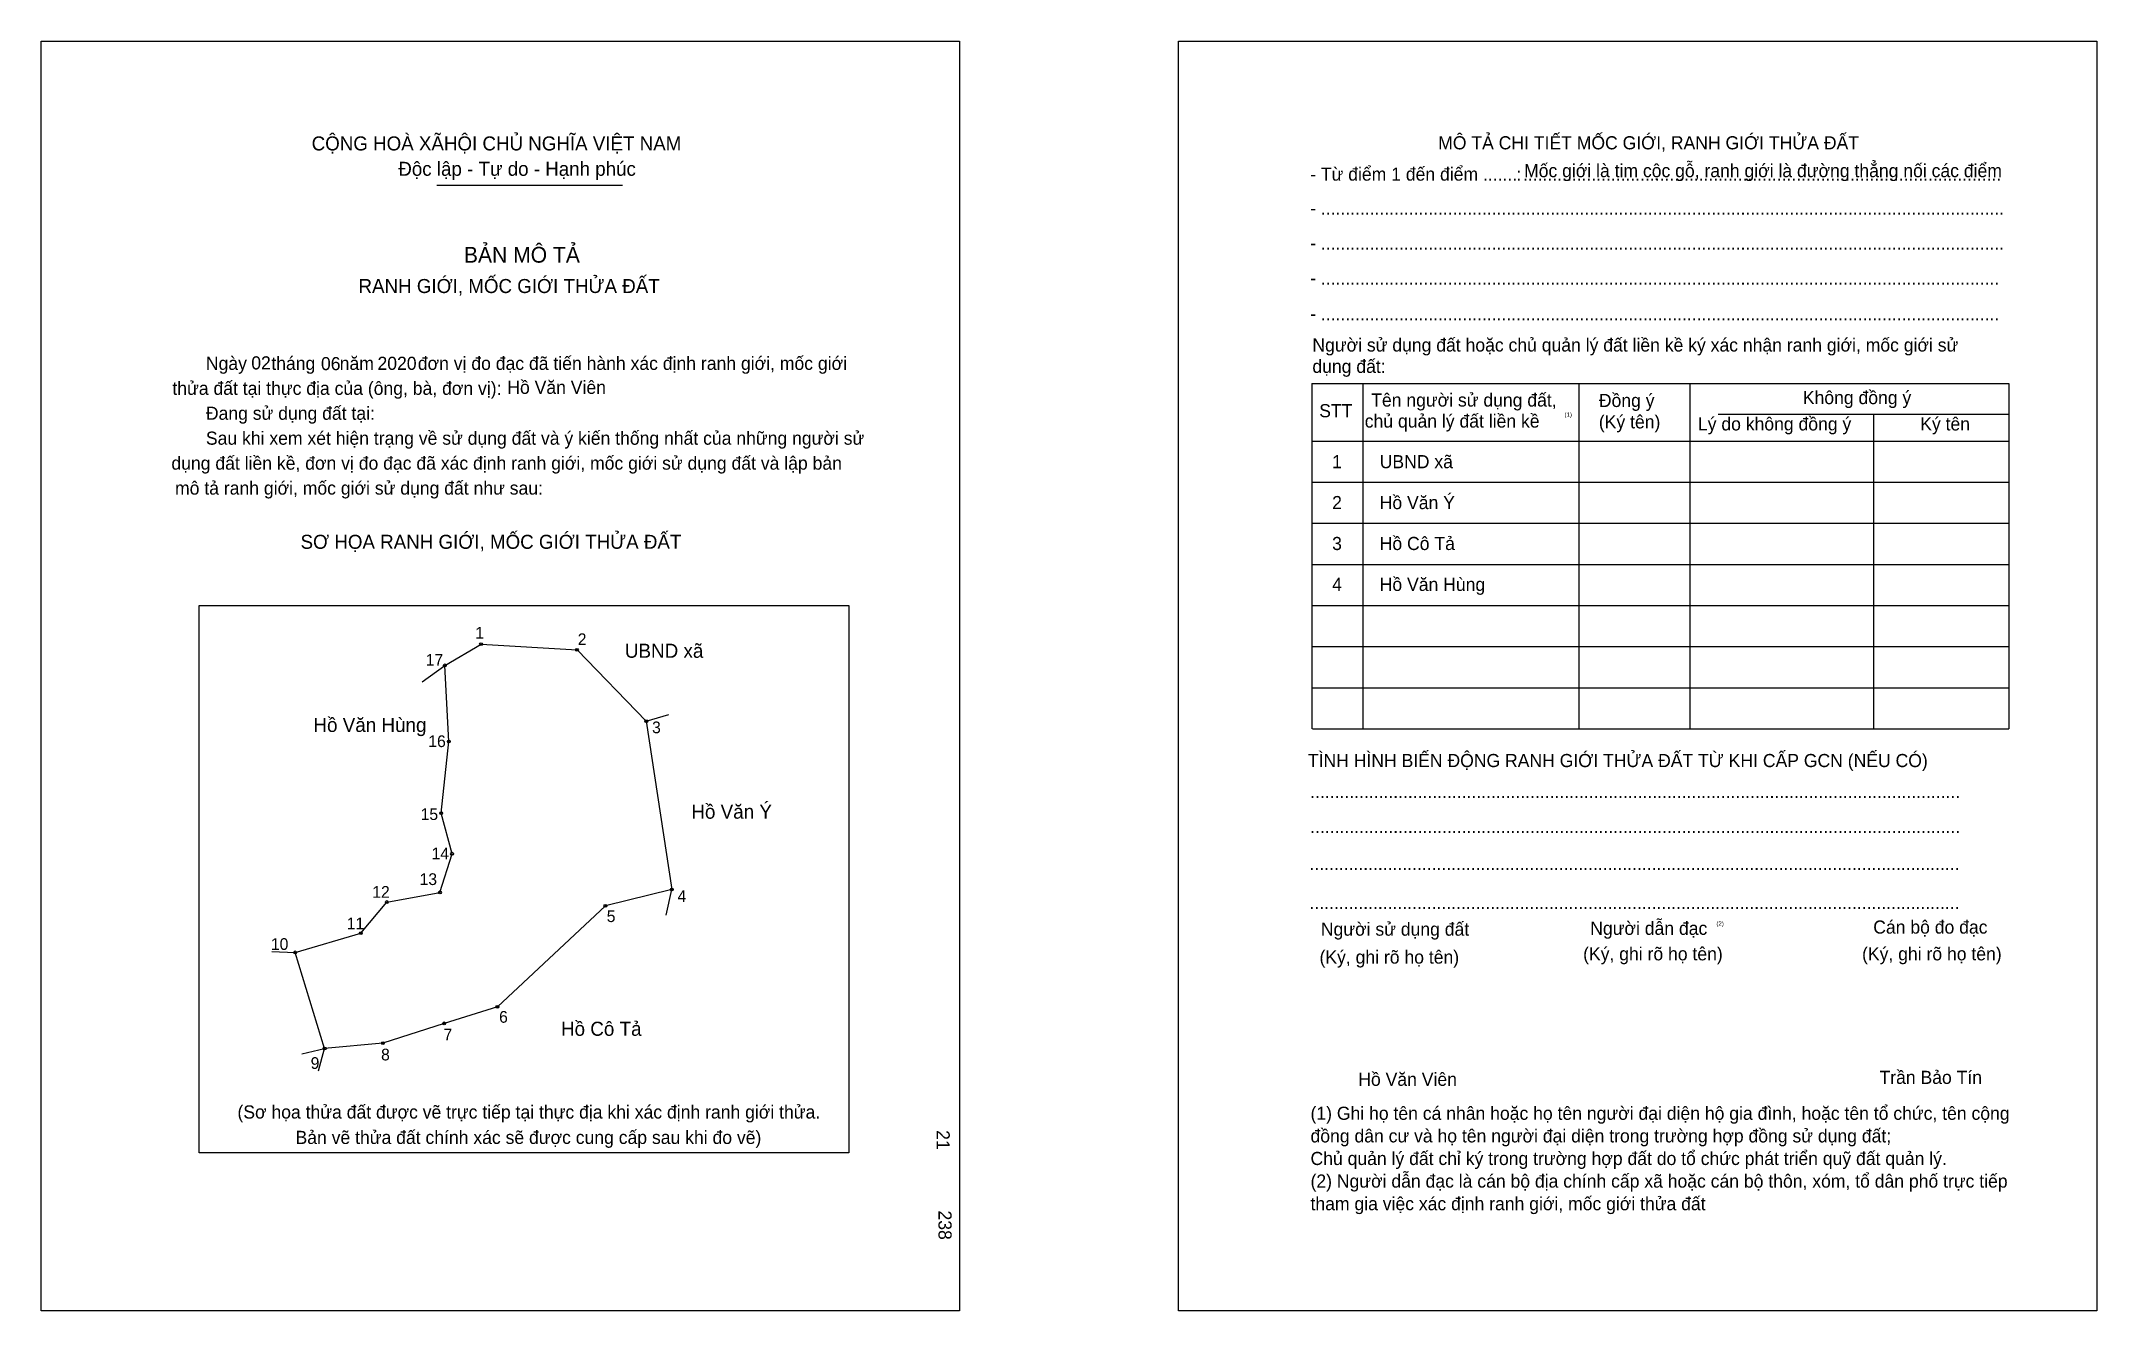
# Model space of a CAD drawing. Extents: x 547020 to 547660, y 1824696 to 1825092.
import ezdxf

# ---------------------------------------------------------------- set-up
doc = ezdxf.new("R2010")
doc.units = 0
for name, color, linetype in [('bmtKhungInTrang1', 7, 'Continuous'), ('bmtKhungInTrang2', 7, 'Continuous'), ('bmtNoiDung', 7, 'Continuous'), ('bmtTemplate', 7, 'Continuous'), ('CanhThua', 7, 'Continuous'), ('MocDinhThua', 7, 'Continuous'), ('RauThua', 7, 'Continuous'), ('SoHieuDinhThua', 7, 'Continuous'), ('TenChuLanCan', 7, 'Continuous')]:
    doc.layers.add(name, color=color, linetype=linetype)

msp = doc.modelspace()

# ---------------------------------------------------------------- linework, layer by layer
at = {"layer": 'bmtKhungInTrang1'}
msp.add_lwpolyline([(547020.02, 1825091.98), (547305.96, 1825091.98), (547305.96, 1824696.48), (547020.02, 1824696.48)], close=True, dxfattribs=at)
at = {"layer": 'bmtKhungInTrang2'}
msp.add_lwpolyline([(547374.15, 1825091.98), (547660.1, 1825091.98), (547660.1, 1824696.48), (547374.15, 1824696.48)], close=True, dxfattribs=at)
at = {"layer": 'bmtTemplate'}
for p, q in [((547143.24, 1825047.15), (547201.06, 1825047.15)), ((547431.52, 1824985.3), (547431.52, 1824877.78)), ((547498.78, 1824985.3), (547498.78, 1824877.78)), ((547533.39, 1824985.43), (547533.39, 1824877.78)), ((547632.72, 1824985.3), (547632.72, 1824877.78)), ((547542.17, 1824975.83), (547632.72, 1824975.83)), ((547415.84, 1824967.38), (547632.72, 1824967.38)), ((547415.84, 1824954.58), (547632.72, 1824954.58)), ((547415.84, 1824941.78), (547632.72, 1824941.78)), ((547415.84, 1824928.98), (547632.72, 1824928.98)), ((547415.84, 1824916.18), (547632.72, 1824916.18)), ((547415.84, 1824903.38), (547632.72, 1824903.38)), ((547415.84, 1824890.58), (547632.72, 1824890.58)), ((547415.84, 1824877.78), (547632.72, 1824877.78))]:
    msp.add_line(p, q, dxfattribs=at)
for points in [[(547415.7, 1824985.3), (547632.72, 1824985.3)], [(547415.7, 1824985.3), (547415.7, 1824877.78)], [(547590.51, 1824975.7), (547590.51, 1824877.78)]]:
    msp.add_lwpolyline(points, dxfattribs=at)
msp.add_lwpolyline([(547069.21, 1824745.73), (547069.21, 1824916.17), (547271.54, 1824916.17), (547271.54, 1824745.73)], close=True, dxfattribs=at)
at = {"layer": 'CanhThua'}
for p, q in [((547145.72, 1824897.53), (547157, 1824904.14)), ((547157, 1824904.14), (547186.87, 1824902.35)), ((547186.87, 1824902.35), (547208.45, 1824880.18)), ((547146.94, 1824873.8), (547145.72, 1824897.53)), ((547208.45, 1824880.18), (547216.42, 1824827.7)), ((547144.56, 1824851.48), (547146.94, 1824873.8)), ((547147.96, 1824838.87), (547144.56, 1824851.48)), ((547144.21, 1824826.84), (547147.96, 1824838.87)), ((547119.57, 1824814.11), (547127.68, 1824823.82)), ((547127.68, 1824823.82), (547144.21, 1824826.84)), ((547195.71, 1824822.63), (547162.07, 1824791.21)), ((547216.42, 1824827.7), (547195.71, 1824822.63)), ((547099.11, 1824808.14), (547119.57, 1824814.11)), ((547108.3, 1824778.23), (547099.11, 1824808.14)), ((547162.07, 1824791.21), (547145.51, 1824786.04)), ((547145.51, 1824786.04), (547126.44, 1824779.88)), ((547126.44, 1824779.88), (547108.3, 1824778.23))]:
    msp.add_line(p, q, dxfattribs=at)
at = {"layer": 'MocDinhThua'}
for centre in [(547157, 1824904.14), (547186.87, 1824902.35), (547145.72, 1824897.53), (547208.45, 1824880.18), (547146.94, 1824873.8), (547144.56, 1824851.48), (547147.96, 1824838.87), (547216.42, 1824827.7), (547127.68, 1824823.82), (547144.21, 1824826.84), (547195.71, 1824822.63), (547119.57, 1824814.11), (547099.11, 1824808.14), (547162.07, 1824791.21), (547145.51, 1824786.04), (547108.3, 1824778.23), (547126.44, 1824779.88)]:
    msp.add_circle(centre, 0.438, dxfattribs=at)
at = {"layer": 'RauThua'}
for p, q in [((547138.67, 1824892.41), (547145.72, 1824897.53)), ((547208.45, 1824880.18), (547215.42, 1824882.27)), ((547214.6, 1824819.73), (547216.42, 1824827.7)), ((547091.83, 1824808.43), (547099.11, 1824808.14)), ((547101.18, 1824776.5), (547108.3, 1824778.23)), ((547106.39, 1824771.2), (547108.3, 1824778.23))]:
    msp.add_line(p, q, dxfattribs=at)

# ---------------------------------------------------------------- texts
at = {"layer": 'bmtNoiDung'}
for s, height, p in [('02', 4.091, (547085.45, 1824989.71)), ('06', 4.091, (547107.15, 1824989.48)), ('2020', 4.091, (547124.75, 1824989.57)), ('Hồ Văn Viên', 4.0914, (547165.17, 1824982.1)), ('1', 4.09, (547421.99, 1824958.94)), ('UBND xã ', 4.091, (547436.8, 1824958.94)), ('2', 4.09, (547421.99, 1824946.2)), ('Hồ Văn Ý ', 4.091, (547436.8, 1824946.2)), ('3', 4.09, (547421.99, 1824933.46)), ('Hồ Cô Tả ', 4.091, (547436.8, 1824933.46)), ('4', 4.09, (547421.99, 1824920.72)), ('Hồ Văn Hùng ', 4.0914, (547436.8, 1824920.72)), ('Hồ Văn Viên', 4.0914, (547430.13, 1824766.57))]:
    msp.add_text(s, height=height, dxfattribs=at).set_placement(p)
for s, p in [('21', (547298.84, 1824752.77)), ('238', (547299.42, 1824727.74))]:
    msp.add_text(s, height=4.091, rotation=270, dxfattribs=at).set_placement(p)
at = {"layer": 'bmtTemplate'}
for s, height, p in [('CỘNG HOÀ XÃHỘI CHỦ NGHĨA VIỆT NAM', 4.3642, (547104.25, 1825057.92)), ('MÔ TẢ CHI TIẾT MỐC GIỚI, RANH GIỚI THỬA ĐẤT', 4.0898, (547455.01, 1825058.26)), ('Độc lập - Tự do - Hạnh phúc', 4.3642, (547131.23, 1825050.02)), ('- Từ điểm 1 đến điểm .......', 4.0898, (547415.14, 1825048.51)), ('Mốc giới là tim cộc gỗ, ranh giới là đường thẳng nối các điểm', 4.0898, (547481.75, 1825049.59)), (':', 4.09, (547479.4, 1825048.51)), ('..................................................................................................', 4.0898, (547481.41, 1825048.51)), ('- ............................................................................................................................................', 4.08985, (547415.14, 1825037.91)), ('BẢN MÔ TẢ', 4.91, (547151.66, 1825022.97)), ('- ............................................................................................................................................', 4.08985, (547415.14, 1825027.03)), ('RANH GIỚI, MỐC GIỚI THỬA ĐẤT', 4.3642, (547118.84, 1825013.51)), ('- ...........................................................................................................................................', 4.08985, (547415.14, 1825016.15)), ('- ...........................................................................................................................................', 4.08985, (547415.14, 1825005.02)), ('Người sử dụng đất hoặc chủ quản lý đất liền kề ký xác nhận ranh giới, mốc giới sử', 4.0898, (547415.84, 1824995.29)), ('Ngày     tháng     năm         đơn vị đo đạc đã tiến hành xác định ranh giới, mốc giới ', 4.0914, (547071.32, 1824989.57)), ('dụng đất:', 4.09, (547415.84, 1824988.63)), ('thửa đất tại thực địa của (ông, bà, đơn vị):', 4.0914, (547060.89, 1824981.8)), ('Tên người sử dụng đất,', 4.0898, (547434.16, 1824978.14)), ('Đồng ý', 4.09, (547505.04, 1824978.01)), ('Không đồng ý', 4.0898, (547568.55, 1824978.9)), ('Đang sử dụng đất tại:', 4.0914, (547071.32, 1824974.03)), ('STT', 4.09, (547417.97, 1824974.81)), ('chủ quản lý đất liền kề', 4.0898, (547432.15, 1824971.6)), ('(1)', 1.364, (547494.35, 1824974.96)), ('(Ký tên)', 4.09, (547505.04, 1824971.35)), ('Lý do không đồng ý', 4.0898, (547535.89, 1824970.71)), ('Ký tên', 4.09, (547605.1, 1824970.71)), ('Sau khi xem xét hiện trạng về sử dụng đất và ý kiến thống nhất của những người sử ', 4.0914, (547071.32, 1824966.26)), ('dụng đất liền kề, đơn vị đo đạc đã xác định ranh giới, mốc giới sử dụng đất và lập bản', 4.0914, (547060.58, 1824958.49)), ('mô tả ranh giới, mốc giới sử dụng đất như sau:', 4.0914, (547061.71, 1824950.72)), ('SƠ HỌA RANH GIỚI, MỐC GIỚI THỬA ĐẤT', 4.3642, (547100.8, 1824933.84)), ('TÌNH HÌNH BIẾN ĐỘNG RANH GIỚI THỬA ĐẤT TỪ KHI CẤP GCN (NẾU CÓ)', 4.0898, (547414.45, 1824865.85)), ('.....................................................................................................................................', 4.09598, (547415.14, 1824856.22)), ('.....................................................................................................................................', 4.09598, (547415.14, 1824845.34)), ('.....................................................................................................................................', 4.09598, (547414.93, 1824833.82)), ('.....................................................................................................................................', 4.09598, (547414.93, 1824821.66)), ('Người sử dụng đất', 4.0898, (547418.48, 1824813.34)), ('Người dẫn đạc', 4.0898, (547502.36, 1824813.6)), ('(2)', 1.364, (547541.64, 1824816.42)), ('Cán bộ đo đạc', 4.0898, (547590.47, 1824813.98)), ('(Ký, ghi rõ họ tên)', 4.0898, (547418.06, 1824804.64)), ('(Ký, ghi rõ họ tên)', 4.0898, (547500.14, 1824805.66)), ('(Ký, ghi rõ họ tên)', 4.0898, (547586.99, 1824805.66)), ('Trần Bảo Tín', 4.0898, (547592.42, 1824767.17)), ('(Sơ họa thửa đất được vẽ trực tiếp tại thực địa khi xác định ranh giới thửa.', 4.0914, (547081.15, 1824756.39)), ('(1) Ghi họ tên cá nhân hoặc họ tên người đại diện hộ gia đình, hoặc tên tổ chức, tên cộng', 4.0898, (547415.26, 1824755.99)), ('Bản vẽ thửa đất chính xác sẽ được cung cấp sau khi đo vẽ)', 4.0914, (547099.23, 1824748.47)), ('đồng dân cư và họ tên người đại diện trong trường hợp đồng sử dụng đất;', 4.0898, (547415.26, 1824748.95)), ('Chủ quản lý đất chỉ ký trong trường hợp đất do tổ chức phát triển quỹ đất quản lý.', 4.0898, (547415.26, 1824741.91)), ('(2) Người dẫn đạc là cán bộ địa chính cấp xã hoặc cán bộ thôn, xóm, tổ dân phố trực tiếp', 4.0898, (547415.26, 1824734.87)), ('tham gia việc xác định ranh giới, mốc giới thửa đất', 4.0898, (547415.26, 1824727.83))]:
    msp.add_text(s, height=height, dxfattribs=at).set_placement(p)
at = {"layer": 'SoHieuDinhThua'}
for s, height, p in [('1', 3.65, (547155.2, 1824905.86)), ('2', 3.65, (547187.1, 1824903.85)), ('17', 3.653, (547139.78, 1824897.44)), ('3', 3.65, (547210.24, 1824876.4)), ('16', 3.653, (547140.57, 1824872.08)), ('15', 3.653, (547138.19, 1824849.37)), ('14', 3.653, (547141.59, 1824837.12)), ('12', 3.653, (547123.13, 1824825.15)), ('13', 3.653, (547137.86, 1824829.12)), ('4', 3.65, (547218.16, 1824823.84)), ('11', 3.653, (547115.2, 1824815.34)), ('5', 3.65, (547196.13, 1824817.59)), ('10', 3.653, (547091.57, 1824808.91)), ('6', 3.65, (547162.61, 1824786.23)), ('7', 3.65, (547145.32, 1824780.73)), ('8', 3.65, (547125.87, 1824774.48)), ('9', 3.65, (547103.94, 1824771.85))]:
    msp.add_text(s, height=height, dxfattribs=at).set_placement(p)
at = {"layer": 'TenChuLanCan'}
for s, height, p in [('UBND xã', 4.384, (547201.78, 1824899.9)), ('Hồ Văn Hùng', 4.3841, (547104.8, 1824876.8)), ('Hồ Văn Ý', 4.384, (547222.47, 1824849.78)), ('Hồ Cô Tả', 4.384, (547181.88, 1824782.16))]:
    msp.add_text(s, height=height, dxfattribs=at).set_placement(p)

doc.saveas('drawing.dxf')
